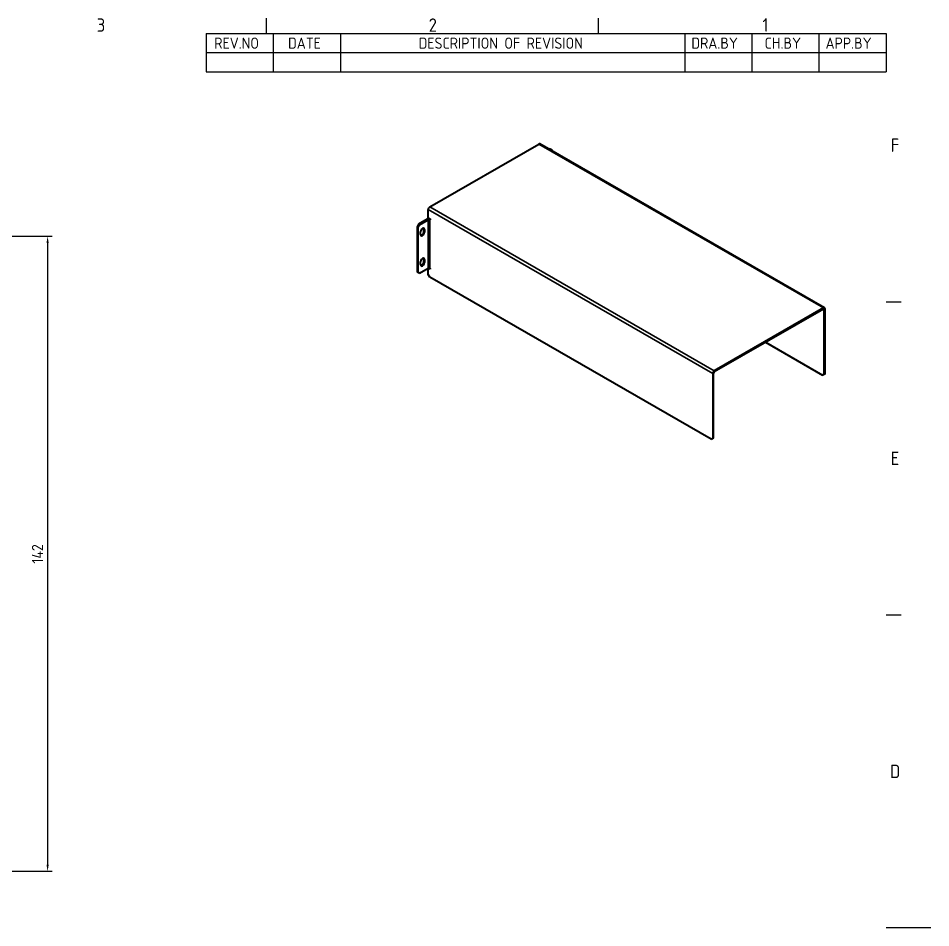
# Model space of a CAD drawing. Header units: millimetres. Extents: x 0 to 594, y 0 to 420.
# Drawn here: x 390 to 594, y 210 to 413.4 of the extents above; entities that cross this region are included whole.
import ezdxf

# ---------------------------------------------------------------- set-up
doc = ezdxf.new("R2010")
doc.units = ezdxf.units.MM
doc.layers.get('0').update_dxf_attribs({"color": 3, "lineweight": 25})
for name, color, linetype, lineweight in [('가시적인 것(ISO)', 3, 'Continuous', 40), ('가시적인 좁은 것(ISO)', 3, 'Continuous', 35), ('경계(ISO)', 7, 'Continuous', 25), ('기호(ISO)', 5, 'Continuous', 25), ('치수(ISO)', 2, 'Continuous', 25)]:
    doc.layers.add(name, color=color, linetype=linetype, lineweight=lineweight)
doc.styles.add('ISO ProportionalPSTEK', font='isocp.shx')
doc.styles.add('문자 텍스트_PSTEK_POSCO', font='isocp.shx')
doc.styles.add('치수 텍스트_PSTEK_POSCO', font='isocp.shx')
doc.dimstyles.new('치수_PSTEK_POSCO', dxfattribs={"dimtxt": 2.5, "dimasz": 1.5, "dimexe": 1, "dimexo": 1, "dimgap": 1, "dimtad": 1, "dimrnd": 1e-08, "dimdsep": 46, "dimtxsty": '치수 텍스트_PSTEK_POSCO', "dimcen": 0.09, "dimdle": 10, "dimclrd": 7, "dimclre": 7, "dimclrt": 2, "dimadec": 1, "dimazin": 2, "dimtfac": 1, "dimtmove": 0, "dimatfit": 3, "dimfxl": 0, "dimtolj": 1, "dimlwd": -1, "dimlwe": -1, "dimarcsym": 0})

# ---------------------------------------------------------------- blocks, each defined once
blk = doc.blocks.new('경계 Default Border')
at = {"layer": '경계(ISO)'}
for p, q in [((445.5, 410), (445.5, 413.4)), ((519.75, 410), (519.75, 413.4)), ((584, 350), (587.4, 350)), ((584, 280), (587.4, 280))]:
    blk.add_line(p, q, dxfattribs=at)
at = {"layer": '경계(ISO)', "flags": 128}
blk.add_lwpolyline([(594, 210), (584, 210)], dxfattribs=at)
at = {"layer": '경계(ISO)', "color": 2, "char_height": 3, "attachment_point": 7, "style": '문자 텍스트_PSTEK_POSCO'}
for s, insert in [('3', (407.54, 410.37)), ('2', (481.75, 410.37)), ('1', (556.36, 410.4)), ('F', (585.04, 383.5)), ('E', (585.04, 313.47)), ('D', (584.88, 243.47))]:
    blk.add_mtext(s, dxfattribs=dict(at, insert=insert))
blk = doc.blocks.new('리비전 내역')
at = {"layer": '기호(ISO)'}
for p, q in [((432, 410), (584, 410)), ((432, 410), (432, 405.72)), ((447, 410), (447, 405.72)), ((462, 410), (462, 405.72)), ((539, 410), (539, 405.72)), ((554, 410), (554, 405.72)), ((569, 410), (569, 405.72)), ((584, 410), (584, 405.72)), ((432, 405.72), (584, 405.72)), ((432, 405.72), (432, 401.44)), ((447, 405.72), (447, 401.44)), ((462, 405.72), (462, 401.44)), ((539, 405.72), (539, 401.44)), ((554, 405.72), (554, 401.44)), ((569, 405.72), (569, 401.44)), ((584, 405.72), (584, 401.44)), ((432, 401.44), (584, 401.44))]:
    blk.add_line(p, q, dxfattribs=at)
at = {"layer": '기호(ISO)', "color": 2, "char_height": 2.5, "attachment_point": 7, "style": 'ISO ProportionalPSTEK'}
for s, insert in [('REV.NO', (433.79, 406.58)), ('DATE', (450.31, 406.58)), ('DESCRIPTION OF REVISION', (479.51, 406.58)), ('DRA.BY', (540.48, 406.58)), ('CH.BY', (556.86, 406.58)), ('APP.BY', (570.48, 406.58))]:
    blk.add_mtext(s, dxfattribs=dict(at, insert=insert))
blk = doc.blocks.new('*D25')
at = {"layer": 'Defpoints', "color": 0}
for p in [(386.54, 364.63), (386.54, 222.63), (396.54, 222.63)]:
    blk.add_point(p, dxfattribs=at)
at = {"layer": '치수(ISO)', "color": 7}
for p, q in [((387.54, 364.63), (397.54, 364.63)), ((396.54, 363.13), (396.54, 224.13)), ((387.54, 222.63), (397.54, 222.63))]:
    blk.add_line(p, q, dxfattribs=at)
for points in [[(396.29, 363.13), (396.79, 363.13), (396.54, 364.63)], [(396.29, 224.13), (396.79, 224.13), (396.54, 222.63)]]:
    blk.add_solid(points, dxfattribs=at)
at = {"layer": '치수(ISO)', "color": 2, "insert": (394.28, 291.43), "char_height": 2.5, "attachment_point": 4, "rotation": 90, "style": '치수 텍스트_PSTEK_POSCO'}
blk.add_mtext('\\A1;142', dxfattribs=at)

msp = doc.modelspace()

# ---------------------------------------------------------------- linework, layer by layer
at = {"layer": '가시적인 것(ISO)'}
for p, q in [((481.97, 371.214), (506.366, 385.262)), ((570.255, 348.639), (506.615, 385.287)), ((508.84, 384.235), (508.641, 384.12)), ((509.017, 384.133), (508.818, 384.018)), ((508.84, 384.235), (509.017, 384.133)), ((509.017, 384.133), (509.371, 383.928)), ((509.371, 383.7), (509.371, 383.928)), ((481.617, 368.762), (481.617, 370.602)), ((479.496, 367.336), (479.142, 366.724)), ((481.44, 368.456), (479.496, 367.336)), ((479.672, 367.235), (479.496, 367.336)), ((479.672, 367.235), (481.617, 368.354)), ((481.617, 368.762), (482.059, 368.508)), ((482.059, 368.303), (481.97, 368.354)), ((482.059, 368.508), (482.059, 368.303)), ((479.142, 366.724), (479.319, 366.622)), ((479.142, 366.724), (479.142, 356.709)), ((479.319, 366.622), (479.672, 367.235)), ((479.319, 366.622), (479.319, 356.607)), ((479.937, 365.037), (479.937, 365.65)), ((480.645, 365.648), (480.645, 366.261)), ((480.821, 366.159), (480.821, 365.546)), ((480.645, 358.903), (480.645, 359.516)), ((480.821, 359.414), (480.821, 358.801)), ((479.672, 356.402), (481.617, 357.522)), ((479.937, 358.292), (479.937, 358.905)), ((481.617, 357.521), (481.633, 357.53)), ((481.617, 356.09), (481.617, 357.521)), ((482.059, 357.267), (481.617, 357.521)), ((481.954, 357.53), (482.059, 357.47)), ((481.97, 357.522), (482.059, 357.471)), ((482.059, 357.471), (482.059, 357.267)), ((479.142, 356.709), (479.496, 356.504)), ((479.319, 356.607), (479.142, 356.709)), ((479.672, 356.402), (479.319, 356.607)), ((479.496, 356.504), (479.672, 356.402)), ((481.97, 355.478), (481.617, 356.09)), ((544.903, 319.238), (481.97, 355.478)), ((570.005, 348.615), (545.61, 334.567)), ((545.61, 334.362), (570.005, 348.41)), ((570.182, 333.796), (570.182, 348.308)), ((570.359, 333.898), (570.359, 348.41)), ((557.05, 340.95), (569.828, 333.591)), ((545.256, 333.954), (545.256, 319.443)), ((545.433, 319.545), (545.433, 334.056)), ((570.182, 333.796), (569.828, 333.591)), ((569.828, 333.591), (570.005, 333.693)), ((570.005, 333.693), (570.359, 333.898)), ((570.359, 333.898), (570.182, 333.796)), ((545.256, 319.443), (544.903, 319.238)), ((544.903, 319.238), (545.08, 319.339)), ((545.08, 319.339), (545.433, 319.545)), ((545.433, 319.545), (545.256, 319.443))]:
    msp.add_line(p, q, dxfattribs=at)
for centre, major_axis, ratio, start_param, end_param in [((506.366, 384.854), (0.25, 0.433), 0.5780931, 0, 0.7834645), ((481.97, 370.805), (0.25, 0.433), 0.5780931, 0.7834645, 2.3542608), ((481.794, 368.253), (-0.5, 0), 0.5758617, 4.1533991, 5.4977871), ((481.794, 368.253), (0.25, 0), 0.5758617, 0.7853982, 2.3561945), ((480.379, 365.904), (0.312, 0.542), 0.5780931, 5.4958534, 8.6374461), ((480.379, 365.291), (-0.312, -0.542), 0.5780931, 5.4958534, 8.6374461), ((480.203, 365.393), (-0.312, -0.542), 0.5780931, 0.286188, 2.3542608), ((480.203, 366.006), (0.312, 0.542), 0.5780931, 5.4958534, 5.9969973), ((480.379, 359.16), (0.312, 0.542), 0.5780931, 5.4958534, 8.6374461), ((480.203, 359.262), (0.312, 0.542), 0.5780931, 5.4958534, 5.9969973), ((480.379, 358.547), (-0.312, -0.542), 0.5780931, 5.4958534, 8.6374461), ((480.203, 358.648), (-0.312, -0.542), 0.5780931, 0.286188, 2.3542608), ((481.794, 357.42), (0.25, 0), 0.5758617, 0.7853982, 2.3561945), ((570.005, 348.206), (0.25, 0.433), 0.5780931, 5.4958534, 7.0666498), ((570.005, 348.206), (0.125, 0.217), 0.5780931, 5.4958534, 7.0666498), ((545.61, 334.158), (-0.25, -0.433), 0.5780931, 3.9250571, 5.4958534), ((545.61, 334.158), (0.125, 0.217), 0.5780931, 0.7834645, 2.3542608)]:
    msp.add_ellipse(centre, major_axis=major_axis, ratio=ratio, start_param=start_param, end_param=end_param, dxfattribs=at)
at = {"layer": '가시적인 좁은 것(ISO)'}
for p, q in [((570.005, 348.615), (506.366, 385.262)), ((545.256, 333.954), (481.617, 370.602)), ((481.97, 371.214), (545.61, 334.567)), ((481.617, 368.354), (481.44, 368.456)), ((481.617, 357.522), (481.617, 368.354)), ((481.97, 368.354), (482.059, 368.405)), ((481.97, 368.354), (481.97, 357.522)), ((480.821, 366.159), (480.645, 366.261)), ((480.821, 365.546), (480.645, 365.648)), ((480.821, 359.414), (480.645, 359.516)), ((480.821, 358.801), (480.645, 358.903)), ((570.005, 348.41), (570.005, 348.615)), ((570.182, 348.308), (570.005, 348.41)), ((570.359, 348.41), (570.182, 348.308)), ((545.433, 334.056), (545.256, 333.954)), ((545.61, 334.567), (545.61, 334.362))]:
    msp.add_line(p, q, dxfattribs=at)

# ---------------------------------------------------------------- block references
msp.add_blockref('경계 Default Border', (0, 0))
at = {"layer": '기호(ISO)'}
msp.add_blockref('리비전 내역', (0, 0), dxfattribs=at)

# ---------------------------------------------------------------- dimensions: what is measured, and where the dimension line sits
at = {"layer": '치수(ISO)', "color": 7}
dim = msp.add_linear_dim(base=(396.535, 222.629), p1=(386.535, 364.629), p2=(386.535, 222.629), angle=270, dimstyle='치수_PSTEK_POSCO', override={"dimdec": 2, "dimtp": 0, "dimtm": 0, "dimtdec": 2, "dimtofl": 0, "dimatfit": 1}, dxfattribs=at)
dim.commit()
dim.dimension.update_dxf_attribs({"geometry": '*D25', "text_midpoint": (396.535, 293.629), "dimtype": 160})

doc.saveas('drawing.dxf')
